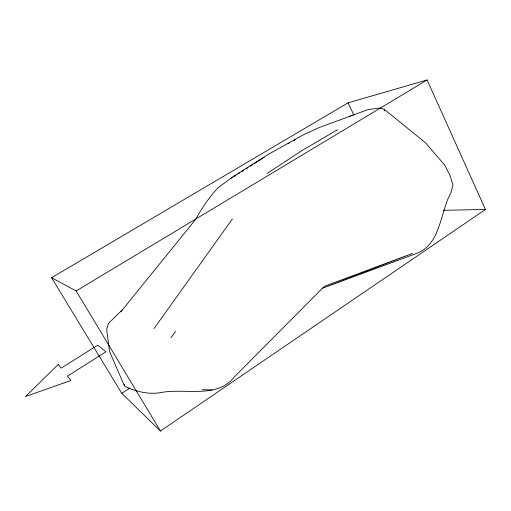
<?xml version="1.0" encoding="UTF-8"?>
<svg xmlns="http://www.w3.org/2000/svg" width="511" height="511" viewBox="0 0 511 511"><rect width="100%" height="100%" fill="white"/><g stroke="black" fill="none" stroke-linecap="round" stroke-linejoin="round"><path stroke-width="0.77" d="M170.961 337.848L175.586 331.32M154.003 328.611L232.364 219.021M121.043 311.557L195.866 219.123C201.909 207.977 209.184 197.335 217.763 187.997L232.824 176.774L268.467 154.277L303.253 134.898L319.247 127.546L367.863 109.635L380.107 108.032L384.208 109.297L425.72 142.991L444.608 164.976L450.21 175.822L452.944 185.199L450.862 192.864C439.952 212.48 441.063 243.702 417.002 253.252L322.55 288.21L412.358 253.475L324.338 286.339L234.472 376.818C217.181 399.11 184.81 387.868 161.054 392.55C148.446 394.728 136.405 391.694 124.978 386.412L124.186 384.227M122.148 310.049L109.22 322.671L108.389 323.878L106.652 329.608L109.571 351.498L124.333 385.722M160.448 431.035L485.45 209.478L427.087 79.965L348.042 102.852L51.585 277.728L121.771 393.323L160.448 431.035L76.165 290.938L51.585 277.728M267.144 173.453L301.924 150.592L337.522 129.711M121.771 393.323L129.775 388.079M230.563 178.703L232.575 177.419M233.917 176.563L235.935 175.279M237.947 173.995L239.966 172.712M241.978 171.428L243.996 170.144M246.008 168.86L248.027 167.576M250.039 166.292L252.728 164.58M254.069 163.724L262.13 158.589M76.165 290.938L427.087 79.965M262.801 158.161L264.168 157.382M288.019 143.821L289.379 143.048M293.467 140.723L295.511 139.56M348.866 116.789L352.379 115.141M443.471 210.283L485.45 209.478M202.362 389.689L212.154 390.002M348.042 102.852L353.88 115.039M384.208 109.297L384.534 111.053M58.235 364.464L25.55 396.491L70.901 380.491L67.478 376.16L105.937 351.785L97.773 345.142L61.16 368.163L58.235 364.464"/></g></svg>
